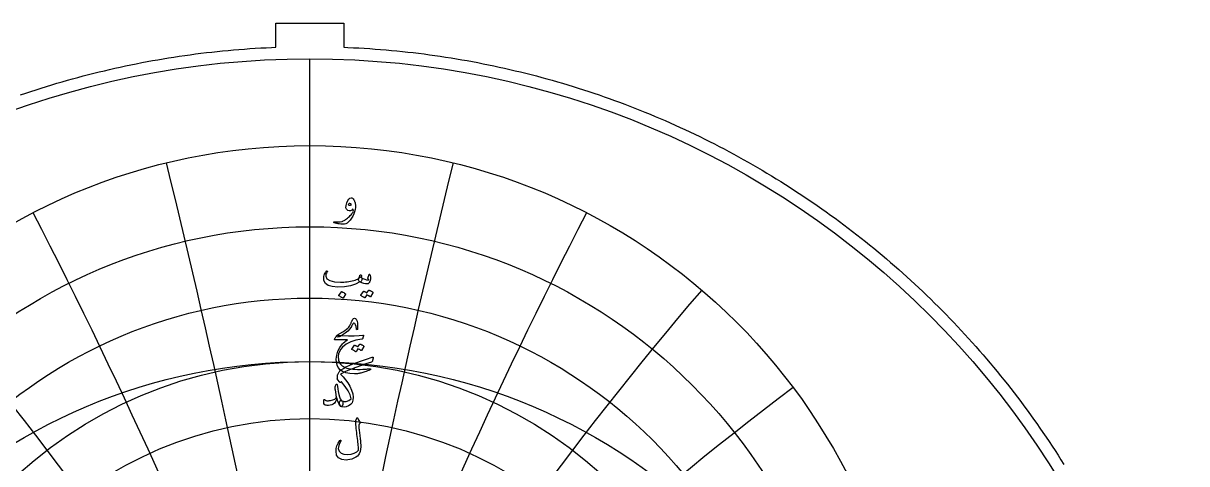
# Model space of a CAD drawing. Header units: millimetres. Extents: x -55 to 55, y -55 to 56.
# Drawn here: x -17.6 to 54, y 29 to 56.2 of the extents above; entities that cross this region are included whole.
import ezdxf

# ---------------------------------------------------------------- set-up
doc = ezdxf.new("R2010")
doc.units = ezdxf.units.MM
for name, color, linetype in [('CUT_OUTER', 1, 'Continuous'), ('ENGRAVE', 7, 'Continuous'), ('ENGRAVE_FINE', 8, 'Continuous'), ('TEXT', 5, 'Continuous')]:
    doc.layers.add(name, color=color, linetype=linetype)

msp = doc.modelspace()

# ---------------------------------------------------------------- linework, layer by layer
at = {"layer": 'CUT_OUTER'}
msp.add_lwpolyline([(-17.8107, 51.772), (-17.4927, 51.8803), (-17.1741, 51.9867), (-16.8548, 52.0911), (-16.5348, 52.1935), (-16.2143, 52.294), (-15.8931, 52.3925), (-15.5713, 52.489), (-15.249, 52.5836), (-14.926, 52.6761), (-14.6025, 52.7667), (-14.2785, 52.8553), (-13.9539, 52.942), (-13.6288, 53.0266), (-13.3032, 53.1092), (-12.977, 53.1898), (-12.6504, 53.2685), (-12.3233, 53.3451), (-11.9958, 53.4197), (-11.6678, 53.4923), (-11.3393, 53.5629), (-11.0105, 53.6314), (-10.6812, 53.698), (-10.3515, 53.7625), (-10.0214, 53.825), (-9.691, 53.8855), (-9.3602, 53.944), (-9.029, 54.0004), (-8.6975, 54.0548), (-8.3656, 54.1071), (-8.0335, 54.1574), (-7.701, 54.2057), (-7.3683, 54.2519), (-7.0353, 54.2961), (-6.702, 54.3383), (-6.3684, 54.3784), (-6.0347, 54.4164), (-5.7007, 54.4524), (-5.3664, 54.4864), (-5.032, 54.5183), (-4.6974, 54.5481), (-4.3626, 54.5759), (-4.0277, 54.6017), (-3.6926, 54.6253), (-3.3573, 54.647), (-3.0219, 54.6665), (-2.6865, 54.6841), (-2.3509, 54.6995), (-2.1, 54.7095), (-2.1, 56.19), (2.1, 56.19), (2.1, 54.7095), (2.3509, 54.6995), (2.6865, 54.6841), (3.0219, 54.6665), (3.3573, 54.647), (3.6926, 54.6253), (4.0277, 54.6017), (4.3626, 54.5759), (4.6974, 54.5481), (5.032, 54.5183), (5.3664, 54.4864), (5.7007, 54.4524), (6.0347, 54.4164), (6.3684, 54.3784), (6.702, 54.3383), (7.0353, 54.2961), (7.3683, 54.2519), (7.701, 54.2057), (8.0335, 54.1574), (8.3656, 54.1071), (8.6975, 54.0548), (9.029, 54.0004), (9.3602, 53.944), (9.691, 53.8855), (10.0214, 53.825), (10.3515, 53.7625), (10.6812, 53.698), (11.0105, 53.6314), (11.3393, 53.5629), (11.6678, 53.4923), (11.9958, 53.4197), (12.3233, 53.3451), (12.6504, 53.2685), (12.977, 53.1898), (13.3032, 53.1092), (13.6288, 53.0266), (13.9539, 52.942), (14.2785, 52.8553), (14.6025, 52.7667), (14.926, 52.6761), (15.249, 52.5836), (15.5713, 52.489), (15.8931, 52.3925), (16.2143, 52.294), (16.5348, 52.1935), (16.8548, 52.0911), (17.1741, 51.9867), (17.4927, 51.8803), (17.8107, 51.772), (18.1281, 51.6617), (18.4447, 51.5495), (18.7607, 51.4354), (19.0759, 51.3193), (19.3905, 51.2013), (19.7043, 51.0814), (20.0173, 50.9595), (20.3296, 50.8357), (20.6412, 50.71), (20.9519, 50.5824), (21.2619, 50.4529), (21.5711, 50.3215), (21.8794, 50.1882), (22.187, 50.053), (22.4937, 49.9159), (22.7995, 49.7769), (23.1045, 49.6361), (23.4086, 49.4934), (23.7119, 49.3488), (24.0142, 49.2024), (24.3157, 49.0542), (24.6162, 48.904), (24.9158, 48.7521), (25.2145, 48.5983), (25.5122, 48.4426), (25.809, 48.2852), (26.1048, 48.1259), (26.3996, 47.9648), (26.6934, 47.802), (26.9862, 47.6373), (27.278, 47.4708), (27.5687, 47.3025), (27.8585, 47.1325), (28.1471, 46.9606), (28.4347, 46.787), (28.7213, 46.6117), (29.0067, 46.4346), (29.2911, 46.2557), (29.5744, 46.0751), (29.8565, 45.8928), (30.1376, 45.7087), (30.4175, 45.523), (30.6962, 45.3355), (30.9738, 45.1463), (31.2502, 44.9554), (31.5255, 44.7628), (31.7996, 44.5685), (32.0724, 44.3725), (32.3441, 44.1749), (32.6145, 43.9756), (32.8838, 43.7747), (33.1517, 43.5721), (33.4185, 43.3678), (33.6839, 43.162), (33.9481, 42.9545), (34.2111, 42.7454), (34.4727, 42.5346), (34.733, 42.3223), (34.9921, 42.1084), (35.2498, 41.8929), (35.5062, 41.6758), (35.7612, 41.4572), (36.0149, 41.237), (36.2673, 41.0152), (36.5182, 40.7919), (36.7679, 40.5671), (37.0161, 40.3407), (37.2629, 40.1128), (37.5083, 39.8834), (37.7523, 39.6525), (37.9949, 39.4201), (38.2361, 39.1863), (38.4758, 38.9509), (38.7141, 38.7141), (38.9509, 38.4758), (39.1863, 38.2361), (39.4201, 37.9949), (39.6525, 37.7523), (39.8834, 37.5083), (40.1128, 37.2629), (40.3407, 37.0161), (40.5671, 36.7679), (40.7919, 36.5182), (41.0152, 36.2673), (41.237, 36.0149), (41.4572, 35.7612), (41.6758, 35.5062), (41.8929, 35.2498), (42.1084, 34.9921), (42.3223, 34.733), (42.5346, 34.4727), (42.7454, 34.2111), (42.9545, 33.9481), (43.162, 33.6839), (43.3678, 33.4185), (43.5721, 33.1517), (43.7747, 32.8838), (43.9756, 32.6145), (44.1749, 32.3441), (44.3725, 32.0724), (44.5685, 31.7996), (44.7628, 31.5255), (44.9554, 31.2502), (45.1463, 30.9738), (45.3355, 30.6962), (45.523, 30.4175), (45.7087, 30.1376), (45.8928, 29.8565), (46.0751, 29.5744), (46.2557, 29.2911), (46.4346, 29.0067)], dxfattribs=at)
at = {"layer": 'ENGRAVE'}
msp.add_lwpolyline([(0, -54), (0, 54)], dxfattribs=at)
for centre, radius in [((0, 0), 54), ((0, 11.4852), 37.1669), ((0, 10.3479), 33.303), ((0, 9.4248), 29.8329), ((0, 0), 35.3478), ((0, 8.6686), 26.6792), ((0, 8.0447), 23.7826)]:
    msp.add_circle(centre, radius, dxfattribs=at)
at = {"layer": 'ENGRAVE_FINE'}
for centre, radius, start, end in [((-648.7264, -108.7894), 658.7341, 7.2741385, 13.7327429), ((-648.7264, -108.7894), 658.7341, 7.2741385, 13.7327429), ((648.7264, -108.7894), 658.7341, 166.2672571, 172.7258615), ((648.7264, -108.7894), 658.7341, 166.2672571, 172.7258615), ((-314.2784, -108.7894), 334.4481, 14.600687, 27.283105), ((-314.2784, -108.7894), 334.4481, 14.600687, 27.283105), ((314.2784, -108.7894), 334.4481, 152.716895, 165.399313), ((314.2784, -108.7894), 334.4481, 152.716895, 165.399313), ((-198.1258, -108.7894), 228.7759, 22.032702, 40.487991), ((-198.1258, -108.7894), 228.7759, 22.032702, 40.487991), ((198.1258, -108.7894), 228.7759, 139.512009, 157.967298), ((198.1258, -108.7894), 228.7759, 139.512009, 157.967298), ((-136.3223, -108.7894), 177.9561, 29.62447, 53.218263), ((-136.3223, -108.7894), 177.9561, 29.62447, 53.218263), ((136.3223, -108.7894), 177.9561, 126.781737, 150.37553), ((136.3223, -108.7894), 177.9561, 126.781737, 150.37553)]:
    msp.add_arc(centre, radius, start, end, dxfattribs=at)
at = {"layer": 'TEXT'}
for points in [[(2.277, 45.1285), (2.3353, 45.2638), (2.3984, 45.36), (2.4662, 45.4171), (2.5389, 45.4351), (2.5844, 45.4271), (2.6283, 45.4031), (2.6706, 45.3632), (2.7113, 45.3073), (2.7309, 45.275), (2.748, 45.2419), (2.7628, 45.2079), (2.7752, 45.1732), (2.7858, 45.1375), (2.7952, 45.1005), (2.8033, 45.0624), (2.8103, 45.0231), (2.8169, 44.9355), (2.8111, 44.8323), (2.793, 44.7135), (2.7624, 44.5792), (2.7173, 44.4401), (2.6554, 44.3069), (2.5768, 44.1798), (2.4814, 44.0586), (2.3814, 43.9531), (2.2922, 43.8758), (2.2137, 43.8269), (2.1461, 43.8064), (2.077, 43.8028), (1.9976, 43.8048), (1.9077, 43.8123), (1.8075, 43.8255), (1.7568, 43.8338), (1.7097, 43.8427), (1.6665, 43.8522), (1.6271, 43.8622), (1.5913, 43.8725), (1.5589, 43.8826), (1.5298, 43.8925), (1.5042, 43.9022), (1.489, 43.9105), (1.4786, 43.9197), (1.473, 43.9297), (1.4722, 43.9405), (1.4772, 43.9513), (1.4858, 43.958), (1.498, 43.9608), (1.5137, 43.9596), (1.6369, 43.9477), (1.7572, 43.9469), (1.8748, 43.9572), (1.9896, 43.9788), (2.025, 43.9898), (2.0642, 44.0067), (2.1072, 44.0297), (2.154, 44.0586), (2.2046, 44.0936), (2.259, 44.1345), (2.3172, 44.1814), (2.3792, 44.2343), (2.4399, 44.289), (2.4942, 44.3413), (2.5421, 44.3912), (2.5836, 44.4387), (2.6185, 44.484), (2.6467, 44.5273), (2.668, 44.5686), (2.6826, 44.6079), (2.6742, 44.6674), (2.665, 44.7117), (2.655, 44.7409), (2.6443, 44.7548), (2.5794, 44.6784), (2.5061, 44.6375), (2.4245, 44.6321), (2.3345, 44.6622), (2.2602, 44.7273), (2.2259, 44.8267), (2.2315, 44.9604), (2.277, 45.1285)], [(2.5676, 45.0103), (2.5205, 45.0674), (2.4718, 45.0886), (2.4215, 45.0738), (2.3696, 45.0231), (2.4119, 44.9888), (2.459, 44.9752), (2.5109, 44.9824), (2.5676, 45.0103)], [(3.1568, 40.5373), (3.1599, 40.5357), (3.1628, 40.5341), (3.1655, 40.5325), (3.168, 40.5309), (3.1705, 40.5291), (3.1732, 40.5269), (3.1761, 40.5243), (3.1792, 40.5213), (3.2049, 40.491), (3.2151, 40.4479), (3.2097, 40.392), (3.1888, 40.3233), (3.1694, 40.2816), (3.1496, 40.2555), (3.1295, 40.2449), (3.1089, 40.2499), (3.0985, 40.2549), (3.0898, 40.2571), (3.0826, 40.2565), (3.077, 40.2531), (2.8151, 40.1098), (2.5021, 40.0088), (2.1381, 39.9501), (1.7229, 39.9337), (1.3872, 39.9624), (1.1337, 40.0391), (0.9625, 40.1636), (0.8734, 40.3361), (0.8597, 40.4175), (0.8567, 40.499), (0.8645, 40.5804), (0.883, 40.6618), (0.9084, 40.7339), (0.9397, 40.8), (0.977, 40.86), (1.0203, 40.9141), (1.0285, 40.9209), (1.0371, 40.9253), (1.0461, 40.9273), (1.0555, 40.9269), (1.0643, 40.9231), (1.0714, 40.9181), (1.077, 40.9119), (1.081, 40.9045), (1.0828, 40.8974), (1.0818, 40.8886), (1.078, 40.8782), (1.0714, 40.8662), (1.0251, 40.7984), (0.9948, 40.7321), (0.9804, 40.6674), (0.982, 40.6044), (1.0579, 40.4463), (1.2343, 40.3329), (1.5113, 40.2642), (1.889, 40.2403), (1.9927, 40.2419), (2.0962, 40.2467), (2.1995, 40.2547), (2.3025, 40.2658), (2.4048, 40.2802), (2.5057, 40.2978), (2.6052, 40.3185), (2.7033, 40.3425), (2.7985, 40.3696), (2.8766, 40.3968), (2.9375, 40.4239), (2.9812, 40.4511), (2.998, 40.4654), (3.0135, 40.483), (3.0276, 40.5038), (3.0403, 40.5277), (3.0521, 40.5545), (3.0638, 40.5836), (3.0753, 40.6151), (3.0866, 40.6491), (3.091, 40.6594), (3.0977, 40.6682), (3.1069, 40.6754), (3.1185, 40.681), (3.1309, 40.684), (3.1425, 40.6834), (3.1532, 40.6792), (3.1632, 40.6714), (3.1712, 40.6606), (3.176, 40.6475), (3.1776, 40.6319), (3.176, 40.6139)], [(3.061, 40.2818), (3.0263, 40.3147), (3.0083, 40.3561), (3.0071, 40.4058), (3.0227, 40.4638), (3.0564, 40.5159), (3.0874, 40.5477), (3.1155, 40.559), (3.1409, 40.5501), (3.2606, 40.4708), (3.3804, 40.4151), (3.5001, 40.383), (3.6199, 40.3744), (3.6241, 40.3752), (3.6271, 40.3776), (3.6289, 40.3816), (3.6295, 40.3872), (3.6265, 40.3978), (3.6175, 40.4135), (3.6025, 40.4345), (3.5816, 40.4606), (3.5776, 40.4686), (3.5752, 40.4766), (3.5744, 40.4846), (3.5752, 40.4926), (3.6518, 40.7129), (3.6554, 40.7213), (3.6598, 40.7273), (3.665, 40.7309), (3.671, 40.7321), (3.677, 40.7311), (3.6822, 40.7281), (3.6866, 40.7231), (3.6901, 40.7161), (3.7141, 40.6445), (3.7285, 40.5732), (3.7333, 40.5024), (3.7285, 40.4319), (3.7129, 40.3443), (3.6917, 40.273), (3.665, 40.2181), (3.6327, 40.1796), (3.6081, 40.1585), (3.5856, 40.1429), (3.565, 40.1329), (3.5464, 40.1285), (3.4395, 40.1261), (3.3229, 40.1509), (3.1967, 40.2028), (3.061, 40.2818)], [(1.9465, 39.6495), (1.9505, 39.6535), (1.956, 39.6559), (1.9632, 39.6567), (1.972, 39.6559), (2.0341, 39.6307), (2.0926, 39.6), (2.1475, 39.5637), (2.1988, 39.5217), (2.2037, 39.5154), (2.2059, 39.509), (2.2053, 39.5026), (2.202, 39.4962), (2.0519, 39.2535), (2.0463, 39.2477), (2.0391, 39.2463), (2.0303, 39.2493), (2.0199, 39.2567), (2.0109, 39.2631), (1.9968, 39.2726), (1.9774, 39.2854), (1.9529, 39.3014), (1.9227, 39.3205), (1.8866, 39.3429), (1.8445, 39.3684), (1.7964, 39.3972), (1.79, 39.402), (1.7868, 39.4068), (1.7868, 39.4116), (1.79, 39.4164)], [(3.6295, 39.7389), (3.6335, 39.7429), (3.639, 39.7453), (3.6462, 39.7461), (3.655, 39.7453), (3.6865, 39.7335), (3.7169, 39.7205), (3.7463, 39.7064), (3.7748, 39.691), (3.8024, 39.6742), (3.8295, 39.6559), (3.8559, 39.6359), (3.8818, 39.6144), (3.8867, 39.6078), (3.8889, 39.6008), (3.8883, 39.5934), (3.885, 39.5856), (3.7317, 39.3429), (3.7275, 39.3397), (3.7213, 39.3397), (3.7131, 39.3429), (3.7029, 39.3493), (3.6959, 39.3552), (3.6846, 39.3633), (3.6688, 39.3735), (3.6486, 39.386), (3.6239, 39.4009), (3.5943, 39.4183), (3.56, 39.4384), (3.5209, 39.4611), (3.3995, 39.2726), (3.3939, 39.2669), (3.3868, 39.2655), (3.378, 39.2685), (3.3676, 39.2758), (3.3586, 39.2822), (3.3444, 39.2918), (3.3251, 39.3046), (3.3005, 39.3205), (3.2704, 39.3397), (3.2343, 39.3621), (3.1922, 39.3876), (3.144, 39.4164), (3.1391, 39.4211), (3.1369, 39.4259), (3.1375, 39.4307), (3.1409, 39.4355), (3.2973, 39.6686), (3.3013, 39.6726), (3.3069, 39.675), (3.3141, 39.6758), (3.3229, 39.675), (3.3496, 39.6663), (3.3756, 39.6563), (3.4007, 39.6448), (3.4251, 39.6319), (3.4486, 39.6178), (3.4714, 39.6028), (3.4933, 39.5867), (3.5145, 39.5696)], [(1.6239, 36.8956), (1.6429, 36.9179), (1.6646, 36.9399), (1.6892, 36.9618), (1.7165, 36.9835), (1.7467, 37.0051), (1.7796, 37.027), (1.8153, 37.049), (1.8539, 37.0713), (2.0247, 37.1723), (2.1636, 37.2613), (2.2706, 37.3383), (2.3457, 37.4034), (2.4037, 37.4675), (2.4534, 37.5351), (2.4948, 37.6064), (2.5277, 37.6812), (2.542, 37.7187), (2.556, 37.7543), (2.5699, 37.7881), (2.5836, 37.8202), (2.5969, 37.85), (2.6095, 37.8773), (2.6216, 37.9019), (2.6331, 37.924), (2.6584, 37.9617), (2.6866, 37.9886), (2.7175, 38.0048), (2.7512, 38.0102), (2.7842, 38.0048), (2.8159, 37.9886), (2.8464, 37.9617), (2.8758, 37.924), (2.9123, 37.8377), (2.9357, 37.7132), (2.9458, 37.5503), (2.9429, 37.3491), (2.9409, 37.331), (2.9349, 37.318), (2.9249, 37.3102), (2.9109, 37.3076), (2.8965, 37.3104), (2.8854, 37.3188), (2.8774, 37.3328), (2.8726, 37.3523), (2.848, 37.506), (2.8127, 37.6158), (2.7666, 37.6816), (2.7097, 37.7036), (2.6952, 37.701), (2.6802, 37.6932), (2.6648, 37.6802), (2.649, 37.6621), (2.6421, 37.6512), (2.6339, 37.6377), (2.6245, 37.6217), (2.6139, 37.603), (2.6021, 37.5817), (2.5892, 37.5579), (2.575, 37.5315), (2.5596, 37.5024), (2.4682, 37.3527), (2.3441, 37.2134), (2.1872, 37.0845), (1.9976, 36.9659), (1.9956, 36.9647), (1.9896, 36.9611), (1.9796, 36.9551), (1.9656, 36.9467), (1.9477, 36.936), (1.9257, 36.9228), (1.8998, 36.9072), (1.8698, 36.8892), (1.8066, 36.8609), (1.7445, 36.8525), (1.6836, 36.8641), (1.6239, 36.8956)], [(1.9688, 36.9499), (2.3786, 36.9356), (2.7329, 36.934), (3.0317, 36.9451), (3.275, 36.9691), (3.2825, 36.97), (3.289, 36.9695), (3.2944, 36.9676), (3.2989, 36.9643), (3.3022, 36.9598), (3.3041, 36.9543), (3.3046, 36.9478), (3.3037, 36.9403), (3.2974, 36.9112), (3.2914, 36.8845), (3.2855, 36.8601), (3.2798, 36.8382), (3.2743, 36.8186), (3.269, 36.8014), (3.2639, 36.7867), (3.259, 36.7743), (3.2486, 36.7545), (3.2367, 36.7399), (3.2231, 36.7306), (3.2079, 36.7264), (2.8391, 36.6595), (2.5181, 36.5547), (2.2451, 36.412), (2.0199, 36.2314), (1.9061, 36.1014), (1.8235, 35.9639), (1.772, 35.8188), (1.7517, 35.6661), (1.7712, 35.4264), (1.8491, 35.231), (1.9852, 35.0799), (2.1796, 34.9731), (2.2804, 34.9408), (2.3912, 34.914), (2.5119, 34.8929), (2.6427, 34.8773), (2.7832, 34.8671), (2.9333, 34.8621), (3.093, 34.8623), (3.2622, 34.8677), (3.3224, 34.8711), (3.3816, 34.8749), (3.4398, 34.8791), (3.4969, 34.8837), (3.5527, 34.8887), (3.6067, 34.8941), (3.6589, 34.8999), (3.7093, 34.9061), (3.7247, 34.9069), (3.7357, 34.9029), (3.7422, 34.8941), (3.7444, 34.8805), (3.7432, 34.8647), (3.7396, 34.8526), (3.7337, 34.844), (3.7253, 34.839), (3.6351, 34.8009), (3.5496, 34.7663), (3.469, 34.7354), (3.3931, 34.7081), (3.3223, 34.6841), (3.2566, 34.6633), (3.1961, 34.6458), (3.1409, 34.6314), (3.0889, 34.6208), (3.0383, 34.6114), (2.9891, 34.6033), (2.9413, 34.5963), (2.8947, 34.5909), (2.849, 34.5875), (2.8044, 34.5861), (2.7608, 34.5867), (2.463, 34.6099), (2.2147, 34.6602), (2.0159, 34.7376), (1.8666, 34.8422), (1.7571, 34.9729), (1.6806, 35.1256), (1.6373, 35.3003), (1.6271, 35.4969), (1.6584, 35.7408), (1.7333, 35.9775), (1.8517, 36.207), (2.0135, 36.4294), (2.0768, 36.4966), (2.1485, 36.5611), (2.2285, 36.6228), (2.3169, 36.6817), (1.5441, 36.6881), (1.5255, 36.696), (1.5177, 36.7104), (1.5207, 36.7312), (1.5345, 36.7583), (1.5604, 36.7978), (1.584, 36.8334), (1.6052, 36.8649), (1.6239, 36.8924), (1.6403, 36.9158), (1.6543, 36.9348), (1.6658, 36.9493), (1.675, 36.9595), (1.6958, 36.9613), (1.7517, 36.9603), (1.8427, 36.9565), (1.9688, 36.9499)], [(3.077, 36.4166), (3.081, 36.4206), (3.0866, 36.423), (3.0938, 36.4238), (3.1025, 36.423), (3.134, 36.4112), (3.1644, 36.3982), (3.1938, 36.3841), (3.2223, 36.3687), (3.2499, 36.3519), (3.277, 36.3336), (3.3034, 36.3136), (3.3293, 36.2921), (3.3343, 36.2855), (3.3365, 36.2785), (3.3359, 36.2711), (3.3325, 36.2633), (3.1792, 36.0206), (3.175, 36.0174), (3.1688, 36.0174), (3.1606, 36.0206), (3.1504, 36.027), (3.1434, 36.0329), (3.1321, 36.041), (3.1163, 36.0512), (3.0961, 36.0637), (3.0714, 36.0786), (3.0419, 36.096), (3.0075, 36.1161), (2.9684, 36.1388), (2.847, 35.9503), (2.8415, 35.9446), (2.8343, 35.9432), (2.8255, 35.9462), (2.8151, 35.9535), (2.8061, 35.9599), (2.792, 35.9695), (2.7726, 35.9823), (2.748, 35.9982), (2.7179, 36.0174), (2.6818, 36.0398), (2.6397, 36.0653), (2.5916, 36.0941), (2.5866, 36.0988), (2.5844, 36.1036), (2.585, 36.1084), (2.5884, 36.1132), (2.7449, 36.3463), (2.7488, 36.3503), (2.7544, 36.3527), (2.7616, 36.3535), (2.7704, 36.3527), (2.7971, 36.344), (2.8231, 36.334), (2.8482, 36.3225), (2.8726, 36.3096), (2.8961, 36.2955), (2.9189, 36.2805), (2.9409, 36.2644), (2.962, 36.2473)], [(3.8402, 35.6106), (3.8726, 35.6164), (3.8929, 35.6082), (3.9013, 35.5861), (3.8977, 35.5499), (3.8626, 35.4094), (3.8518, 35.3735), (3.8386, 35.3456), (3.8231, 35.3256), (3.8051, 35.3136), (3.4454, 35.1958), (3.1201, 35.0849), (2.8291, 34.981), (2.5724, 34.8841), (2.3505, 34.7938), (2.1636, 34.7096), (2.0119, 34.6317), (1.8954, 34.5599), (2.059, 34.4003), (2.2083, 34.2246), (2.3433, 34.033), (2.4638, 33.8254), (2.574, 33.5835), (2.6427, 33.3592), (2.6698, 33.1524), (2.6554, 32.9632), (2.6339, 32.8781), (2.6075, 32.8083), (2.5764, 32.7536), (2.5405, 32.7141), (2.3912, 32.6119), (2.2467, 32.5512), (2.1069, 32.532), (1.972, 32.5544), (1.9141, 32.5843), (1.8714, 32.6326), (1.8439, 32.6993), (1.8315, 32.7843), (1.8321, 32.8522), (1.8435, 32.9025), (1.8656, 32.9352), (1.8986, 32.9504), (1.9151, 32.9496), (1.9361, 32.944), (1.9614, 32.9336), (1.9912, 32.9185), (2.1137, 32.8765), (2.2483, 32.8849), (2.3948, 32.9436), (2.5532, 33.0526), (2.4834, 33.2939), (2.36, 33.5484), (2.1832, 33.816), (1.9529, 34.0969), (1.9463, 34.1015), (1.9393, 34.1025), (1.9319, 34.0999), (1.9241, 34.0937), (1.889, 34.0649), (1.8808, 34.0592), (1.8722, 34.0578), (1.8632, 34.0607), (1.8539, 34.0681), (1.7006, 34.2406), (1.697, 34.2538), (1.6958, 34.2837), (1.697, 34.3304), (1.7006, 34.3939), (1.7066, 34.4613), (1.7149, 34.5168), (1.7257, 34.5603), (1.7389, 34.5919), (1.7615, 34.632), (1.7848, 34.6693), (1.8086, 34.7038), (1.8331, 34.7356), (1.8581, 34.7647), (1.8838, 34.7915), (1.91, 34.8158), (1.9369, 34.8378), (2.0672, 34.9225), (2.2283, 35.0106), (2.4201, 35.1021), (2.6427, 35.1971), (2.8959, 35.2954), (3.18, 35.397), (3.4947, 35.5021), (3.8402, 35.6106)], [(1.9018, 32.5927), (1.8397, 32.6574), (1.7844, 32.7588), (1.7359, 32.8969), (1.6942, 33.0717), (1.6884, 33.0909), (1.6806, 33.0941), (1.6708, 33.0813), (1.659, 33.0526), (1.6492, 33.0255), (1.6387, 32.9987), (1.6276, 32.972), (1.6159, 32.9456), (1.6039, 32.9194), (1.5916, 32.8933), (1.5791, 32.8675), (1.5664, 32.8418), (1.5133, 32.7716), (1.4435, 32.7173), (1.3569, 32.6789), (1.2535, 32.6566), (1.1529, 32.6462), (1.0682, 32.6438), (0.9996, 32.6494), (0.9469, 32.663), (0.8998, 32.6961), (0.8702, 32.7572), (0.8583, 32.8462), (0.8639, 32.9632), (0.8682, 32.9829), (0.875, 32.9975), (0.8842, 33.0069), (0.8958, 33.0111), (0.909, 33.0113), (0.9197, 33.0087), (0.9281, 33.0033), (0.9341, 32.9951), (0.9523, 32.9698), (0.978, 32.9512), (1.0114, 32.9394), (1.0523, 32.9344), (1.0755, 32.9332), (1.1006, 32.9328), (1.1274, 32.9332), (1.1561, 32.9344), (1.1863, 32.9364), (1.2179, 32.9392), (1.251, 32.9428), (1.2854, 32.9472), (1.4283, 32.9779), (1.5345, 33.0254), (1.604, 33.0897), (1.6367, 33.1707), (1.635, 33.1881), (1.6331, 33.2083), (1.631, 33.2312), (1.6287, 33.257), (1.6258, 33.2857), (1.6219, 33.3176), (1.617, 33.3528), (1.6111, 33.3911), (1.605, 33.4301), (1.5992, 33.4673), (1.5938, 33.5028), (1.5888, 33.5364), (1.5838, 33.5682), (1.5784, 33.5983), (1.5726, 33.6265), (1.5664, 33.653), (1.5575, 33.7039), (1.5529, 33.7448), (1.5527, 33.7757), (1.5569, 33.7967), (1.6239, 33.9436), (1.6293, 33.9506), (1.6359, 33.9556), (1.6437, 33.9586), (1.6527, 33.9596), (1.6614, 33.958), (1.6686, 33.9532), (1.6742, 33.9452), (1.6782, 33.934), (1.6986, 33.8091), (1.7245, 33.6641), (1.7561, 33.4993), (1.7932, 33.3145), (1.8307, 33.1688), (1.8762, 33.0542), (1.9297, 32.9708), (1.9912, 32.9185), (2.0135, 32.9001), (2.0295, 32.8737), (2.0391, 32.8394), (2.0423, 32.7971), (2.0389, 32.7408), (2.0287, 32.6901), (2.0117, 32.645), (1.988, 32.6055), (1.9706, 32.5867), (1.9505, 32.5783), (1.9275, 32.5803), (1.9018, 32.5927)], [(2.8918, 31.8581), (2.8973, 31.8679), (2.9045, 31.8749), (2.9133, 31.8791), (2.9237, 31.8805), (2.9341, 31.8787), (2.9429, 31.8733), (2.95, 31.8643), (2.9556, 31.8517), (2.9854, 31.7785), (3.0171, 31.7152), (3.0508, 31.6619), (3.0866, 31.6186), (3.0971, 31.603), (3.1001, 31.5851), (3.0955, 31.5647), (3.0834, 31.5419), (3.0756, 31.531), (3.0682, 31.5204), (3.0612, 31.5102), (3.0546, 31.5004), (3.0484, 31.4912), (3.0427, 31.4829), (3.0373, 31.4753), (3.0323, 31.4685), (3.0239, 31.4561), (3.0179, 31.4413), (3.0143, 31.4242), (3.0131, 31.4046), (3.0169, 31.3494), (3.0219, 31.2893), (3.0281, 31.2241), (3.0355, 31.1539), (3.0439, 31.0788), (3.053, 30.9986), (3.063, 30.9135), (3.0738, 30.8234), (3.0859, 30.7335), (3.0965, 30.6489), (3.1058, 30.5698), (3.1137, 30.4961), (3.1204, 30.4275), (3.1261, 30.3639), (3.1308, 30.3053), (3.1345, 30.2518), (3.1387, 30.0931), (3.1257, 29.9428), (3.0955, 29.8009), (3.0482, 29.6673), (3.0021, 29.5889), (2.9309, 29.5164), (2.8345, 29.45), (2.7129, 29.3895), (2.5812, 29.3394), (2.4574, 29.3041), (2.3417, 29.2835), (2.2339, 29.2777), (1.964, 29.3148), (1.7708, 29.4166), (1.6543, 29.5831), (1.6143, 29.8142), (1.6283, 29.9865), (1.6734, 30.1551), (1.7497, 30.3202), (1.857, 30.4817), (1.8652, 30.4911), (1.8738, 30.4969), (1.8828, 30.4991), (1.8922, 30.4977), (1.9022, 30.4939), (1.9097, 30.4889), (1.9149, 30.4827), (1.9177, 30.4753), (1.9197, 30.4643), (1.9193, 30.4537), (1.9165, 30.4436), (1.9113, 30.4338), (1.8381, 30.2911), (1.7876, 30.1695), (1.7598, 30.0691), (1.7549, 29.9899), (1.8081, 29.8192), (1.9233, 29.7001), (2.1004, 29.6324), (2.3393, 29.6162), (2.5546, 29.6396), (2.7377, 29.6937), (2.8884, 29.7785), (3.0067, 29.8941), (3.0042, 29.9499), (2.9999, 30.015), (2.9939, 30.0896), (2.986, 30.1735), (2.9761, 30.267), (2.964, 30.3703), (2.9497, 30.4834), (2.9333, 30.6062), (2.9177, 30.733), (2.9029, 30.8577), (2.889, 30.9805), (2.8758, 31.1012), (2.8636, 31.22), (2.8526, 31.3368), (2.8429, 31.4515), (2.8343, 31.5643), (2.8215, 31.6729), (2.8221, 31.6853), (2.8239, 31.6968), (2.8269, 31.7076), (2.8311, 31.7176)]]:
    msp.add_lwpolyline(points, close=True, dxfattribs=at)

doc.saveas('drawing.dxf')
